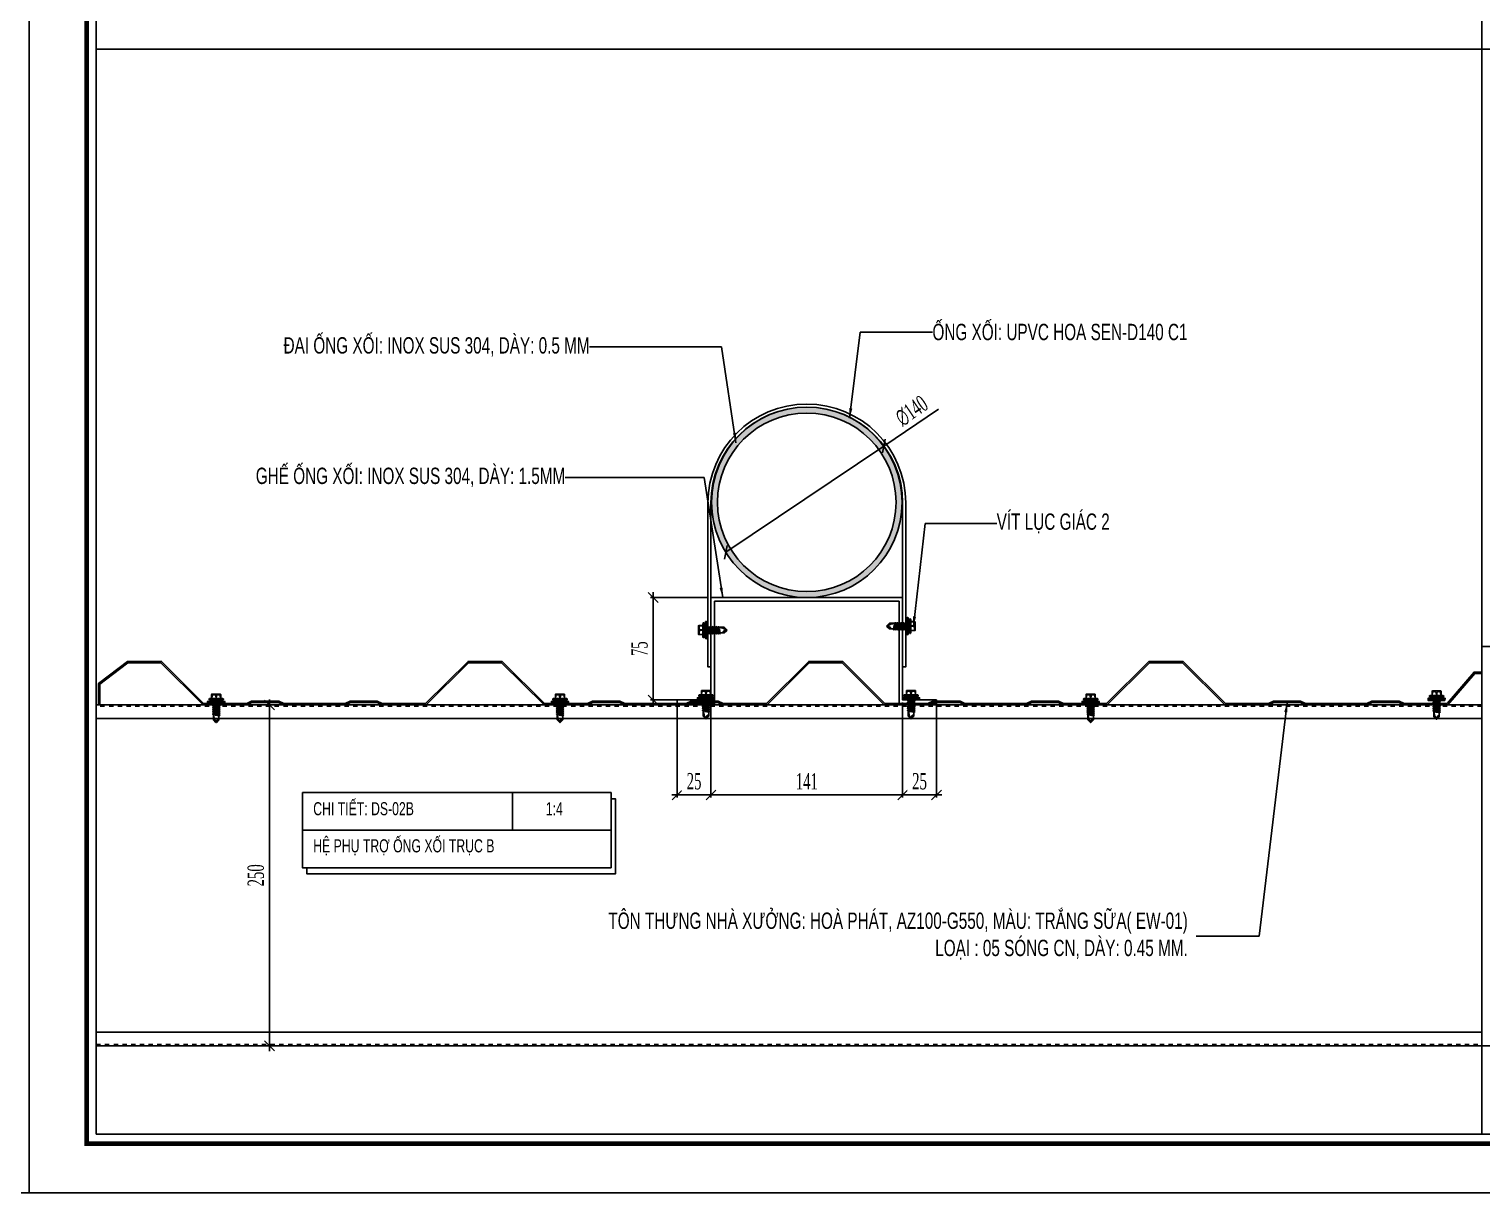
# Model space of a CAD drawing. Header units: inches. Extents: x 1359 to 46357, y -3807 to 191.
# Drawn here: x 24919.5 to 25186.2, y -1109.3 to -895.6 of the extents above; entities that cross this region are included whole.
import ezdxf
from ezdxf.enums import TextEntityAlignment as Align

# ---------------------------------------------------------------- set-up
doc = ezdxf.new("R2010")
doc.units = ezdxf.units.IN
doc.header["$MEASUREMENT"] = 0
doc.linetypes.add('DD3', pattern=[0.2, 0.1, -0.1])
for name, color, linetype in [('114', 114, 'Continuous'), ('2', 2, 'Continuous'), ('3', 3, 'Continuous'), ('7', 7, 'Continuous'), ('flashing', 6, 'Continuous'), ('STRUCTURE', 1, 'Continuous')]:
    doc.layers.add(name, color=color, linetype=linetype)
doc.styles.add('ST1', font='vntimeh.shx', dxfattribs={"width": 0.6})
doc.styles.add('ST1H', font='vnshxh.shx', dxfattribs={"width": 0.7})
doc.styles.add('ST4', font='VHARIALN.TTF')
doc.dimstyles.new('3', dxfattribs={"dimtxt": 3.5, "dimasz": 1.8, "dimexe": 1, "dimexo": 0, "dimgap": 1, "dimtad": 1, "dimdec": 0, "dimlfac": 3, "dimzin": 0, "dimdsep": 46, "dimtxsty": 'ST1H', "dimblk": 'OBLIQUE', "dimcen": 1, "dimdle": 1, "dimclrd": 8, "dimclre": 8, "dimclrt": 3, "dimadec": 0, "dimazin": 0, "dimtfac": 1, "dimtdec": 0, "dimtix": 1, "dimtofl": 0, "dimtmove": 1, "dimatfit": 3, "dimfxl": 0.18, "dimtfill": 1, "dimtolj": 1, "dimtzin": 0, "dimlwd": -1, "dimlwe": -1, "dimarcsym": 1})
doc.dimstyles.new('4', dxfattribs={"dimtxt": 3, "dimasz": 1.8, "dimexe": 0.5, "dimexo": 0.5, "dimgap": 1, "dimtad": 1, "dimdec": 0, "dimlfac": 4, "dimzin": 0, "dimdsep": 46, "dimtxsty": 'ST1', "dimblk": 'OBLIQUE', "dimcen": 1, "dimdle": 1, "dimclrd": 8, "dimclre": 8, "dimclrt": 3, "dimadec": 0, "dimazin": 0, "dimtfac": 1, "dimtdec": 0, "dimtix": 1, "dimtmove": 0, "dimatfit": 3, "dimfxl": 0.18, "dimtfill": 1, "dimtolj": 1, "dimtzin": 0, "dimlwd": -1, "dimlwe": -1, "dimarcsym": 1})

# ---------------------------------------------------------------- blocks, each defined once
blk = doc.blocks.new('A2SBCVN-D')
at = {"layer": '2', "color": 157, "linetype": 'Continuous'}
blk.add_lwpolyline([(0, 420), (594, 420), (594, 0), (0, 0)], close=True, dxfattribs=at)
at = {"layer": '2', "color": 167, "linetype": 'Continuous', "const_width": 0.871}
blk.add_lwpolyline([(10.59, 9.07), (583.41, 9.07), (583.41, 410.93), (10.59, 410.93)], close=True, dxfattribs=at)
at = {"layer": '2', "color": 147, "linetype": 'Continuous'}
blk.add_lwpolyline([(12.33, 10.81), (581.67, 10.81), (581.67, 409.19), (12.33, 409.19)], close=True, dxfattribs=at)
at = {"layer": '3', "ltscale": 0.5, "style": 'ST4'}
for tag, p in [('TENBANVE', (551.34, 319.39)), ('STT', (569.26, 24.56))]:
    blk.add_attdef(tag, text='', height=3, dxfattribs=at).set_placement(p, align=Align.MIDDLE_CENTER)
blk = doc.blocks.new('_Oblique')
at = {"color": 0, "linetype": 'ByBlock', "lineweight": -2}
blk.add_line((-0.5, -0.5), (0.5, 0.5), dxfattribs=at)
blk = doc.blocks.new('*D349')
at = {"color": 8, "linetype": 'Continuous', "transparency": 16777216}
for p, q in [((24952.71, -1019.74), (24964.12, -1019.74)), ((24963.62, -1083.32), (24963.62, -1018.74)), ((24952.71, -1082.32), (24964.12, -1082.32))]:
    blk.add_line(p, q, dxfattribs=at)
at = {"layer": 'Defpoints', "color": 0, "transparency": 16777216}
for p in [(24952.21, -1019.74), (24963.62, -1019.74), (24952.21, -1082.32)]:
    blk.add_point(p, dxfattribs=at)
at = {"color": 8, "transparency": 16777216, "xscale": 1.8, "yscale": 1.8, "zscale": 1.8}
for p, rotation in [((24963.62, -1019.74), 90), ((24963.62, -1082.32), 270)]:
    blk.add_blockref('_Oblique', p, dxfattribs=dict(at, rotation=rotation))
at = {"color": 3, "transparency": 16777216, "insert": (24961.12, -1051.03), "char_height": 3, "attachment_point": 5, "rotation": 90, "style": 'ST1', "bg_fill": 3, "box_fill_scale": 1.25, "bg_fill_color": 256, "bg_fill_true_color": 13158600, "bg_fill_transparency": 13271740}
blk.add_mtext('\\A1;250', dxfattribs=at)
blk = doc.blocks.new('Short_Self_drilling')
at = {"layer": 'STRUCTURE', "color": 1, "linetype": 'Continuous'}
for p, q in [((6.4, 1.7), (-6.4, 1.7)), ((5.1, 3.8), (-5.1, 3.8)), ((-2.6, 2.9), (-5.1, 2.9)), ((-3.4, 3.8), (-3.4, 6.8)), ((3, 7.2), (-3, 7.2)), ((2.6, 2.9), (-2.6, 2.9)), ((-2.1, 2.8), (-2.1, 2.9)), ((6.3, 0), (0, 0)), ((2.2, 2.8), (2.2, 2.9)), ((2.2, -0.5), (2.2, 0)), ((5.1, 2.9), (2.6, 2.9)), ((3.4, 3.8), (3.4, 6.8)), ((3, -1.2), (-2.7, -0.2)), ((3, -2.7), (-2.7, -1.8)), ((3, -4.2), (-2.7, -3.3)), ((3, -5.8), (-2.7, -4.8)), ((3, -7.3), (-2.7, -6.3)), ((-1.9, -8), (-2.7, -7.9)), ((-2.1, -1.4), (-2.1, -0.9)), ((-2.1, -2.9), (-2.1, -2.4)), ((-2.1, -4.4), (-2.1, -3.9)), ((-2.1, -6), (-2.1, -5.4)), ((-2.1, -7.5), (-2.1, -7)), ((-2.1, -12.3), (-2.1, -8.5)), ((3, -8.8), (-1.1, -8.1)), ((2.1, -12.3), (2.1, -9.1)), ((2.2, -2), (2.2, -1.5)), ((2.2, -3.6), (2.2, -3)), ((2.2, -5.1), (2.2, -4.6)), ((2.2, -6.6), (2.2, -6.1)), ((2.2, -8.1), (2.2, -7.6))]:
    blk.add_line(p, q, dxfattribs=at)
blk.add_lwpolyline([(6.4, 1.3), (6.4, 1.7), (2.1, 2.8), (-2.1, 2.8), (-6.4, 1.7), (-6.4, 1.3)], close=True, dxfattribs=at)
for points in [[(-6.4, 1.3, -0.088869), (-6.3, 0), (0, 0)], [(-0.1, 3.8), (-0.3, 6.2, 0.338878), (-3.1, 6.2), (-3.3, 3.8)], [(3.3, 3.8), (3.1, 6.2, 0.338878), (0.3, 6.2), (0.1, 3.8)], [(-0.1, -14), (-1, -12.2, -0.148657), (-1.4, -11.2), (-2, -7.7, -0.815006), (-1.2, -7.8, 0.150833), (-0.8, -8.7)], [(2.1, -12.3), (0.2, -14.2, -0.333596), (-0.2, -14.2), (-2.1, -12.3)], [(2.1, -12.3), (1.7, -11.7, 0.52242), (0.9, -11.7), (-0.2, -14.2)]]:
    blk.add_lwpolyline(points, format="xyb", dxfattribs=at)
for points in [[(3, -1.2), (2.2, -1.5), (-2.1, -0.8), (-2.7, -0.2), (-2.4, 0)], [(3, -2.7), (2.2, -3), (-2.1, -2.4), (-2.7, -1.8), (-2.1, -1.4), (2.2, -2), (3, -2.7)], [(3, -4.2), (2.2, -4.6), (-2.1, -3.9), (-2.7, -3.3), (-2.1, -2.9), (2.2, -3.6), (3, -4.2)], [(3, -5.8), (2.2, -6.1), (-2.1, -5.4), (-2.7, -4.8), (-2.1, -4.4), (2.2, -5.1), (3, -5.8)], [(3, -7.3), (2.2, -7.6), (-2.1, -7), (-2.7, -6.3), (-2.1, -6), (2.2, -6.6), (3, -7.3)], [(-1.8, -8.5), (-2.1, -8.5), (-2.7, -7.9), (-2.1, -7.5), (-1.8, -7.5)], [(-1.3, -7.6), (2.2, -8.1), (3, -8.8)], [(-1.2, 0), (2.2, -0.5), (3, -1.2)], [(3, -8.8), (2.2, -9.1), (-0.8, -8.7)]]:
    blk.add_lwpolyline(points, dxfattribs=at)
for centre, radius, start, end in [((-5, 3.3), 0.455, 109.7949, 250.2674), ((-3, 6.8), 0.429, 90.0311, 180.0311), ((3, 6.8), 0.429, 0.0311, 90.0311), ((5.1, 3.3), 0.435, 279.7276, 80.3347), ((10, 0.2), 3.74, 162.2963, 182.6103)]:
    blk.add_arc(centre, radius, start, end, dxfattribs=at)
blk = doc.blocks.new('*D350')
at = {"color": 8, "linetype": 'Continuous', "transparency": 16777216}
for p in [(25086.43, -965.44), (25047.36, -991.7)]:
    blk.add_line(p, (25076.38, -972.2), dxfattribs=at)
at = {"layer": 'Defpoints', "color": 0, "transparency": 16777216}
for p in [(25076.38, -972.2), (25047.36, -991.7)]:
    blk.add_point(p, dxfattribs=at)
at = {"color": 8, "transparency": 16777216, "xscale": 1.8, "yscale": 1.8, "zscale": 1.8, "rotation": 33.90981928174317}
blk.add_blockref('_Oblique', (25047.36, -991.7), dxfattribs=at)
at = {"color": 3, "transparency": 16777216, "insert": (25081.5, -965.74), "char_height": 3, "attachment_point": 5, "rotation": 33.9098, "style": 'ST1', "bg_fill": 3, "box_fill_scale": 1.25, "bg_fill_color": 256, "bg_fill_true_color": 13158600, "bg_fill_transparency": 13333164}
blk.add_mtext('\\A1;∅140', dxfattribs=at)
at = {"color": 8, "transparency": 16777216, "xscale": 1.8, "yscale": 1.8, "zscale": 1.8, "rotation": 213.9098192817432}
blk.add_blockref('_Oblique', (25076.38, -972.2), dxfattribs=at)
blk = doc.blocks.new('*D354')
at = {"color": 8, "linetype": 'Continuous', "transparency": 16777216}
for p, q in [((25038.46, -1019.32), (25038.46, -1036.76)), ((25044.65, -1019.32), (25044.65, -1036.76)), ((25037.46, -1036.26), (25045.65, -1036.26))]:
    blk.add_line(p, q, dxfattribs=at)
at = {"layer": 'Defpoints', "color": 0, "transparency": 16777216}
for p in [(25038.46, -1018.82), (25044.65, -1018.82)]:
    blk.add_point(p, dxfattribs=at)
at = {"color": 8, "transparency": 16777216, "xscale": 1.8, "yscale": 1.8, "zscale": 1.8, "rotation": 180}
blk.add_blockref('_Oblique', (25038.46, -1036.26), dxfattribs=at)
at = {"color": 8, "transparency": 16777216, "xscale": 1.8, "yscale": 1.8, "zscale": 1.8}
blk.add_blockref('_Oblique', (25044.65, -1036.26), dxfattribs=at)
at = {"color": 3, "transparency": 16777216, "insert": (25041.55, -1033.76), "char_height": 3, "attachment_point": 5, "style": 'ST1', "bg_fill": 3, "box_fill_scale": 1.25, "bg_fill_color": 256, "bg_fill_true_color": 13158600, "bg_fill_transparency": 16704885}
blk.add_mtext('\\A1;25', dxfattribs=at)
at = {"layer": 'Defpoints', "color": 0, "transparency": 16777216}
blk.add_point((25044.65, -1036.26), dxfattribs=at)
blk = doc.blocks.new('*D355')
at = {"color": 8, "linetype": 'Continuous', "transparency": 16777216}
for p, q in [((25044.65, -1019.32), (25044.65, -1036.76)), ((25079.84, -1019.32), (25079.84, -1036.76)), ((25043.65, -1036.26), (25080.84, -1036.26))]:
    blk.add_line(p, q, dxfattribs=at)
at = {"layer": 'Defpoints', "color": 0, "transparency": 16777216}
for p in [(25044.65, -1018.82), (25079.84, -1018.82), (25079.84, -1036.26)]:
    blk.add_point(p, dxfattribs=at)
at = {"color": 8, "transparency": 16777216, "xscale": 1.8, "yscale": 1.8, "zscale": 1.8, "rotation": 180}
blk.add_blockref('_Oblique', (25044.65, -1036.26), dxfattribs=at)
at = {"color": 8, "transparency": 16777216, "xscale": 1.8, "yscale": 1.8, "zscale": 1.8}
blk.add_blockref('_Oblique', (25079.84, -1036.26), dxfattribs=at)
at = {"color": 3, "transparency": 16777216, "insert": (25062.25, -1033.76), "char_height": 3, "attachment_point": 5, "style": 'ST1', "bg_fill": 3, "box_fill_scale": 1.25, "bg_fill_color": 256, "bg_fill_true_color": 13158600, "bg_fill_transparency": 13555660}
blk.add_mtext('\\A1;141', dxfattribs=at)
blk = doc.blocks.new('*D356')
at = {"color": 8, "linetype": 'Continuous', "transparency": 16777216}
for p, q in [((25079.84, -1019.32), (25079.84, -1036.76)), ((25086.04, -1019.32), (25086.04, -1036.76)), ((25078.84, -1036.26), (25087.04, -1036.26))]:
    blk.add_line(p, q, dxfattribs=at)
at = {"layer": 'Defpoints', "color": 0, "transparency": 16777216}
for p in [(25079.84, -1018.82), (25086.04, -1018.82)]:
    blk.add_point(p, dxfattribs=at)
at = {"color": 8, "transparency": 16777216, "xscale": 1.8, "yscale": 1.8, "zscale": 1.8, "rotation": 180}
blk.add_blockref('_Oblique', (25079.84, -1036.26), dxfattribs=at)
at = {"color": 8, "transparency": 16777216, "xscale": 1.8, "yscale": 1.8, "zscale": 1.8}
blk.add_blockref('_Oblique', (25086.04, -1036.26), dxfattribs=at)
at = {"color": 3, "transparency": 16777216, "insert": (25082.94, -1033.76), "char_height": 3, "attachment_point": 5, "style": 'ST1', "bg_fill": 3, "box_fill_scale": 1.25, "bg_fill_color": 256, "bg_fill_true_color": 13158600, "bg_fill_transparency": 905976}
blk.add_mtext('\\A1;25', dxfattribs=at)
at = {"layer": 'Defpoints', "color": 0, "transparency": 16777216}
blk.add_point((25086.04, -1036.26), dxfattribs=at)
blk = doc.blocks.new('*D357')
at = {"color": 8, "linetype": 'Continuous', "transparency": 16777216}
for p, q in [((25044.15, -1000.02), (25033.55, -1000.02)), ((25034.05, -999.02), (25034.05, -1019.82)), ((25044.15, -1018.82), (25033.55, -1018.82))]:
    blk.add_line(p, q, dxfattribs=at)
at = {"layer": 'Defpoints', "color": 0, "transparency": 16777216}
for p in [(25044.65, -1000.02), (25034.05, -1018.82), (25044.65, -1018.82)]:
    blk.add_point(p, dxfattribs=at)
at = {"color": 8, "transparency": 16777216, "xscale": 1.8, "yscale": 1.8, "zscale": 1.8}
for p, rotation in [((25034.05, -1000.02), 90), ((25034.05, -1018.82), 270)]:
    blk.add_blockref('_Oblique', p, dxfattribs=dict(at, rotation=rotation))
at = {"color": 3, "transparency": 16777216, "insert": (25031.55, -1009.42), "char_height": 3, "attachment_point": 5, "rotation": 90, "style": 'ST1', "bg_fill": 3, "box_fill_scale": 1.25, "bg_fill_color": 256, "bg_fill_true_color": 13158600, "bg_fill_transparency": 2}
blk.add_mtext('\\A1;75', dxfattribs=at)

msp = doc.modelspace()

# ---------------------------------------------------------------- hatches: boundary and pattern name
at = {"layer": 'flashing'}
h = msp.add_hatch(color=0, dxfattribs=at)
h.paths.add_polyline_path([(25044.7642, -982.5388, 1), (25079.7278, -982.5388, 1)])
h.paths.add_polyline_path([(25078.6352, -982.5388, -1), (25045.8568, -982.5388, -1)], flags=16)

# ---------------------------------------------------------------- linework, layer by layer
at = {"color": 9}
msp.add_line((25008.205, -1035.8368), (25008.205, -1042.7364), dxfattribs=at)
at = {"color": 8}
for points in [[(24931.8231, -700.1506), (25186.1676, -700.1506), (25186.1676, -899.3405), (24931.8231, -899.3405)], [(25186.1676, -700.1506), (25440.5121, -700.1506), (25440.5121, -899.3405), (25186.1676, -899.3405)], [(25186.1676, -899.3405), (25440.5121, -899.3405), (25440.5121, -1098.5305), (25186.1676, -1098.5305)]]:
    msp.add_lwpolyline(points, close=True, dxfattribs=at)
at = {"layer": '114', "color": 84, "ltscale": 8}
msp.add_lwpolyline([(25186.1676, -1019.7438), (24931.8231, -1019.7438), (24931.8231, -1082.3194), (25186.1676, -1082.3194)], close=True, dxfattribs=at)
at = {"layer": '114', "color": 84, "linetype": 'DD3', "ltscale": 8}
for points in [[(25186.1676, -1019.9938), (24931.8231, -1019.9938)], [(24931.8231, -1082.0694), (25186.1676, -1082.0694)]]:
    msp.add_lwpolyline(points, dxfattribs=at)
at = {"layer": '114', "color": 84, "ltscale": 8}
for points in [[(25186.1676, -1022.2438), (24931.8231, -1022.2438)], [(24931.8231, -1079.8194), (25186.1676, -1079.8194)]]:
    msp.add_lwpolyline(points, dxfattribs=at)
at = {"layer": '2', "color": 1}
msp.add_lwpolyline([(25038.4568, -1019.4938), (25045.3228, -1019.4938), (25045.3228, -1000.6903), (25079.1695, -1000.6903), (25079.1695, -1019.4938), (25086.0355, -1019.4938), (25086.0355, -1018.8242), (25079.8391, -1018.8242), (25079.8391, -1000.0206), (25044.6532, -1000.0206), (25044.6532, -1018.8242), (25038.4568, -1018.8242)], close=True, dxfattribs=at)
at = {"layer": '7', "color": 8}
msp.add_lwpolyline([(25440.5121, -1008.9861), (25440.5121, -1082.3194), (25186.1676, -1082.3194), (25186.1676, -1008.9861)], close=True, dxfattribs=at)
at = {"layer": 'flashing'}
msp.add_lwpolyline([(25080.3976, -982.6501), (25080.3976, -1012.1894), (25080.3976, -1012.1894), (25080.3976, -1012.7479), (25079.8391, -1012.7479), (25079.8391, -982.6501, 1), (25044.6529, -982.6501), (25044.6534, -1012.7479), (25044.0949, -1012.7479), (25044.0949, -1012.1894), (25044.0949, -1012.1894), (25044.0944, -982.6501, -1)], format="xyb", close=True, dxfattribs=at)
for radius in [17.4818, 16.3892]:
    msp.add_circle((25062.246, -982.5388), radius, dxfattribs=at)

# ---------------------------------------------------------------- block references
at = {"color": 1, "zscale": 0.2439299830604177}
for p, xscale, yscale, rotation in [((25044.0948, -1006.0028), -0.2439299831129721, 0.2439299829238735, 90.03112737979109), ((25080.3976, -1005.2694), 0.2439299831129721, 0.2439299829238735, 269.968872620209), ((25016.9399, -1019.4938), 0.2439299831129721, 0.2439299829129595, 359.9688726202089), ((25043.7382, -1018.8242), 0.2439299831129721, 0.2439299829129595, 359.9688726202089), ((25081.378, -1018.8242), 0.2439299831129721, 0.2439299829129595, 359.9688726202089), ((25114.3458, -1019.4938), 0.2439299831129721, 0.2439299829129595, 359.9688726202089), ((25177.8325, -1018.9137), 0.2439299831129721, 0.2439299829129595, 359.9688726202089)]:
    msp.add_blockref('Short_Self_drilling', p, dxfattribs=dict(at, xscale=xscale, yscale=yscale, rotation=rotation))
at = {"layer": '2'}
for p in [(24325.492, -1109.3405), (24919.492, -1109.3405)]:
    msp.add_blockref('A2SBCVN-D', p, dxfattribs=at)

# ---------------------------------------------------------------- leaders
at = {"color": 9}
msp.add_leader([(25150.3919, -1019.2945), (25145.2961, -1062.1826), (25132.1692, -1062.1826)], dimstyle='3', override={"dimgap": 1, "dimtad": 0}, dxfattribs=at)

# ---------------------------------------------------------------- next in the draw order: dimensions: what is measured, and where the dimension line sits
at = {"color": 8}
dim = msp.add_linear_dim(base=(24963.6234, -1019.7438), p1=(24952.2139, -1082.3194), p2=(24952.2139, -1019.7438), angle=90, dimstyle='4', dxfattribs=at)
dim.commit()
dim.dimension.update_dxf_attribs({"geometry": '*D349', "text_midpoint": (24961.1234, -1051.0316)})

# ---------------------------------------------------------------- next in the draw order: linework, layer by layer
msp.add_lwpolyline([(24931.8231, -899.3405), (25186.1676, -899.3405), (25186.1676, -1098.5305), (24931.8231, -1098.5305)], close=True, dxfattribs=at)
at = {"color": 3, "ltscale": 15}
msp.add_lwpolyline([(25186.1676, -1013.8758), (25186.0644, -1013.972), (25184.833, -1013.972), (25179.8897, -1019.7438), (25171.8149, -1019.7438), (25170.9089, -1019.2945), (25166.034, -1019.2945), (25165.128, -1019.7438), (25153.7353, -1019.7438), (25152.8294, -1019.2945), (25147.9544, -1019.2945), (25147.0484, -1019.7438), (25138.9856, -1019.7438), (25131.1968, -1012.006), (25125.1529, -1012.006), (25117.3641, -1019.7438), (25109.3013, -1019.7438), (25108.3953, -1019.2945), (25103.5204, -1019.2945), (25102.6144, -1019.7438), (25091.2217, -1019.7438), (25090.3158, -1019.2945), (25085.4408, -1019.2945), (25084.5348, -1019.7438), (25076.4715, -1019.7438), (25068.7411, -1012.006), (25062.6984, -1012.006), (25054.968, -1019.7438), (25046.8406, -1019.7438), (25045.9346, -1019.2945), (25041.0597, -1019.2945), (25040.1537, -1019.7438), (25028.761, -1019.7438), (25027.8551, -1019.2945), (25022.9801, -1019.2945), (25022.0741, -1019.7438), (25014.0113, -1019.7438), (25006.2225, -1012.006), (25000.1786, -1012.006), (24992.3898, -1019.7438), (24984.2629, -1019.7438), (24983.357, -1019.2945), (24978.482, -1019.2945), (24977.576, -1019.7438), (24966.1834, -1019.7438), (24965.2774, -1019.2945), (24960.4024, -1019.2945), (24959.4965, -1019.7438), (24951.4331, -1019.7438), (24943.7028, -1012.006), (24937.6408, -1012.006), (24932.5061, -1015.9184), (24932.5061, -1019.5417), (24932.2561, -1019.5417), (24932.2561, -1015.7945), (24937.5564, -1011.756), (24943.8064, -1011.756), (24951.5367, -1019.4938), (24959.4379, -1019.4938), (24960.3438, -1019.0445), (24965.336, -1019.0445), (24966.242, -1019.4938), (24977.5174, -1019.4938), (24978.4234, -1019.0445), (24983.4155, -1019.0445), (24984.3215, -1019.4938), (24992.2867, -1019.4938), (25000.0756, -1011.756), (25006.3256, -1011.756), (25014.1144, -1019.4938), (25022.0155, -1019.4938), (25022.9215, -1019.0445), (25027.9136, -1019.0445), (25028.8196, -1019.4938), (25040.0951, -1019.4938), (25041.0011, -1019.0445), (25045.9932, -1019.0445), (25046.8992, -1019.4938), (25054.8644, -1019.4938), (25062.5947, -1011.756), (25068.8447, -1011.756), (25076.5751, -1019.4938), (25084.4762, -1019.4938), (25085.3822, -1019.0445), (25090.3744, -1019.0445), (25091.2803, -1019.4938), (25102.5558, -1019.4938), (25103.4618, -1019.0445), (25108.4539, -1019.0445), (25109.3599, -1019.4938), (25117.261, -1019.4938), (25125.0499, -1011.756), (25131.2999, -1011.756), (25139.0887, -1019.4938), (25146.9898, -1019.4938), (25147.8958, -1019.0445), (25152.8879, -1019.0445), (25153.7939, -1019.4938), (25165.0694, -1019.4938), (25165.9754, -1019.0445), (25170.9675, -1019.0445), (25171.8735, -1019.4938), (25179.7746, -1019.4938), (25184.7179, -1013.722), (25185.9659, -1013.722), (25186.1676, -1013.534)], dxfattribs=at)

# ---------------------------------------------------------------- next in the draw order: block references
at = {"color": 1, "xscale": 0.2439299831129721, "yscale": 0.2439299829129595, "zscale": 0.2439299830604177, "rotation": 359.9688726202089}
msp.add_blockref('Short_Self_drilling', (24953.8358, -1019.4938), dxfattribs=at)

# ---------------------------------------------------------------- next in the draw order: texts
at = {"layer": '3', "style": 'ST1H', "bg_fill": 2}
for s, insert, char_height, attachment_point in [('\\A1;èng xèi: Upvc HOA SEN-d140 c1', (25085.3086, -951.2867), 3, 4), ('\\A1;§AI èNG XèI: inox sus 304, dµy: 0.5 mm', (25022.3865, -954.0021), 3, 6), ('\\A1;GHÕ èNG XèI: inox sus 304, DµY: 1.5MM', (25017.9125, -977.9536), 3, 6), ('\\A1;VÝT LôC GI¸C 2 ', (25097.097, -986.4142), 3, 4), ('\\A1;chi tiÕt: DS-02B', (24971.657, -1038.8083), 2.4, 4), ('\\A1;HÖ PHô TRî èNG XèI trôc B', (24971.657, -1045.872), 2.4, 4), ('\\A1;t«n TH¦NG NHµ X¦ëNG: HOµ PH¸T, AZ100-G550, mµu: TR¾NG S÷A( EW-01)\\PLo¹i : 05 SãNG CN, dµy: 0.45 mm.', (25132.1692, -1062.1826), 3, 6)]:
    msp.add_mtext(s, dxfattribs=dict(at, insert=insert, char_height=char_height, attachment_point=attachment_point))

# ---------------------------------------------------------------- next in the draw order: dimensions: what is measured, and where the dimension line sits
at = {"color": 8}
dim = msp.add_diameter_dim_2p(p1=(25047.3585, -991.7026), p2=(25076.3754, -972.1968), dimstyle='4', dxfattribs=at)
dim.commit()
dim.dimension.update_dxf_attribs({"geometry": '*D350', "text_midpoint": (25081.5015, -965.7387)})
dim = msp.add_linear_dim(base=(25044.6532, -1036.2585), p1=(25038.4568, -1018.8242), p2=(25044.6532, -1018.8242), dimstyle='4', dxfattribs=at)
dim.commit()
dim.dimension.update_dxf_attribs({"geometry": '*D354', "text_midpoint": (25041.555, -1033.7585)})

# ---------------------------------------------------------------- next in the draw order: linework, layer by layer
at = {"color": 9}
for points in [[(24969.6814, -1035.8368), (25026.3131, -1035.8368), (25026.3131, -1049.6361), (24969.6814, -1049.6361)], [(24969.6814, -1035.8368), (25026.3131, -1035.8368), (25026.3131, -1042.7364), (24969.6814, -1042.7364)]]:
    msp.add_lwpolyline(points, close=True, dxfattribs=at)
msp.add_lwpolyline([(25026.3131, -1036.9732), (25027.1312, -1036.9732), (25027.1312, -1050.7726), (24970.4995, -1050.7726), (24970.4995, -1049.6361)], dxfattribs=at)

# ---------------------------------------------------------------- next in the draw order: dimensions: what is measured, and where the dimension line sits
at = {"color": 8}
dim = msp.add_linear_dim(base=(25079.8391, -1036.2585), p1=(25044.6532, -1018.8242), p2=(25079.8391, -1018.8242), dimstyle='4', dxfattribs=at)
dim.commit()
dim.dimension.update_dxf_attribs({"geometry": '*D355', "text_midpoint": (25062.2462, -1033.7585)})

# ---------------------------------------------------------------- next in the draw order: leaders
at = {"color": 9}
for points in [[(25070.0889, -967.0945), (25072.0446, -951.2867), (25085.3086, -951.2867)], [(25049.2486, -971.5955), (25046.5782, -954.0021), (25022.3865, -954.0021)], [(25046.806, -1000.004), (25043.3962, -977.9536), (25017.9125, -977.9536)], [(25081.8074, -1005.28), (25083.9701, -986.4142), (25097.097, -986.4142)]]:
    msp.add_leader(points, dimstyle='3', override={"dimgap": 1, "dimtad": 0}, dxfattribs=at)

# ---------------------------------------------------------------- next in the draw order: texts
at = {"layer": '3', "insert": (25014.3324, -1038.8083), "char_height": 2.4, "attachment_point": 4, "style": 'ST1H', "bg_fill": 2}
msp.add_mtext('\\A1;1:4', dxfattribs=at)

# ---------------------------------------------------------------- next in the draw order: dimensions: what is measured, and where the dimension line sits
at = {"color": 8}
dim = msp.add_linear_dim(base=(25034.0502, -1018.8242), p1=(25044.6532, -1000.0206), p2=(25044.6532, -1018.8242), angle=90, dimstyle='4', dxfattribs=at)
dim.commit()
dim.dimension.update_dxf_attribs({"geometry": '*D357', "text_midpoint": (25031.5502, -1009.4224)})
dim = msp.add_linear_dim(base=(25086.0355, -1036.2585), p1=(25079.8391, -1018.8242), p2=(25086.0355, -1018.8242), dimstyle='4', dxfattribs=at)
dim.commit()
dim.dimension.update_dxf_attribs({"geometry": '*D356', "text_midpoint": (25082.9373, -1033.7585)})

doc.saveas('drawing.dxf')
